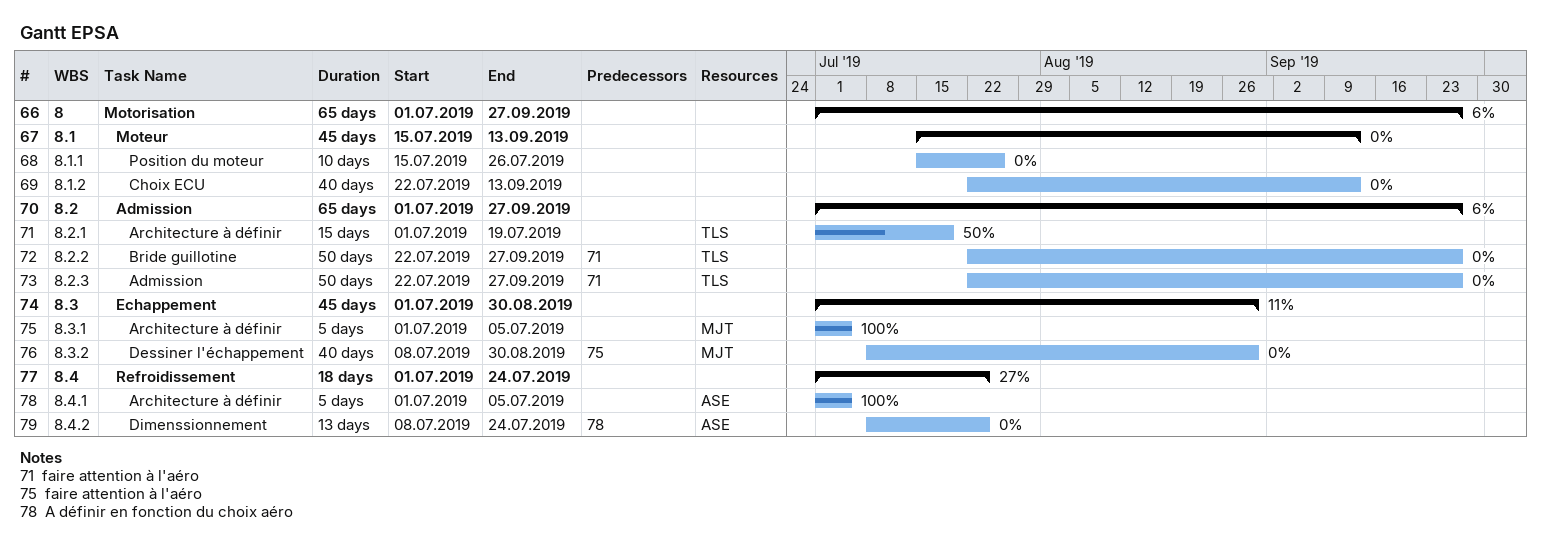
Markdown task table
Gantt EPSA

| ID | WBS | Task | Duration | Start | Finish | Predecessors | Resources | % complete |
|---|---|---|---|---|---|---|---|---|
| 66 | 8 | **Motorisation** | 65d | 2019-07-01 | 2019-09-27 |  |  | 6 |
| 67 | 8.1 | **Moteur** | 45d | 2019-07-15 | 2019-09-13 |  |  | 0 |
| 68 | 8.1.1 | Position du moteur | 10d | 2019-07-15 | 2019-07-26 |  |  | 0 |
| 69 | 8.1.2 | Choix ECU | 40d | 2019-07-22 | 2019-09-13 |  |  | 0 |
| 70 | 8.2 | **Admission** | 65d | 2019-07-01 | 2019-09-27 |  |  | 6 |
| 71 | 8.2.1 | Architecture à définir | 15d | 2019-07-01 | 2019-07-19 |  | TLS | 50 |
| 72 | 8.2.2 | Bride guillotine | 50d | 2019-07-22 | 2019-09-27 | 71 | TLS | 0 |
| 73 | 8.2.3 | Admission | 50d | 2019-07-22 | 2019-09-27 | 71 | TLS | 0 |
| 74 | 8.3 | **Echappement** | 45d | 2019-07-01 | 2019-08-30 |  |  | 11 |
| 75 | 8.3.1 | Architecture à définir | 5d | 2019-07-01 | 2019-07-05 |  | MJT | 100 |
| 76 | 8.3.2 | Dessiner l'échappement | 40d | 2019-07-08 | 2019-08-30 | 75 | MJT | 0 |
| 77 | 8.4 | **Refroidissement** | 18d | 2019-07-01 | 2019-07-24 |  |  | 27 |
| 78 | 8.4.1 | Architecture à définir | 5d | 2019-07-01 | 2019-07-05 |  | ASE | 100 |
| 79 | 8.4.2 | Dimenssionnement | 13d | 2019-07-08 | 2019-07-24 | 78 | ASE | 0 |

Notes
- 71: faire attention à l'aéro
- 75: faire attention à l'aéro
- 78: A définir en fonction du choix aéro
